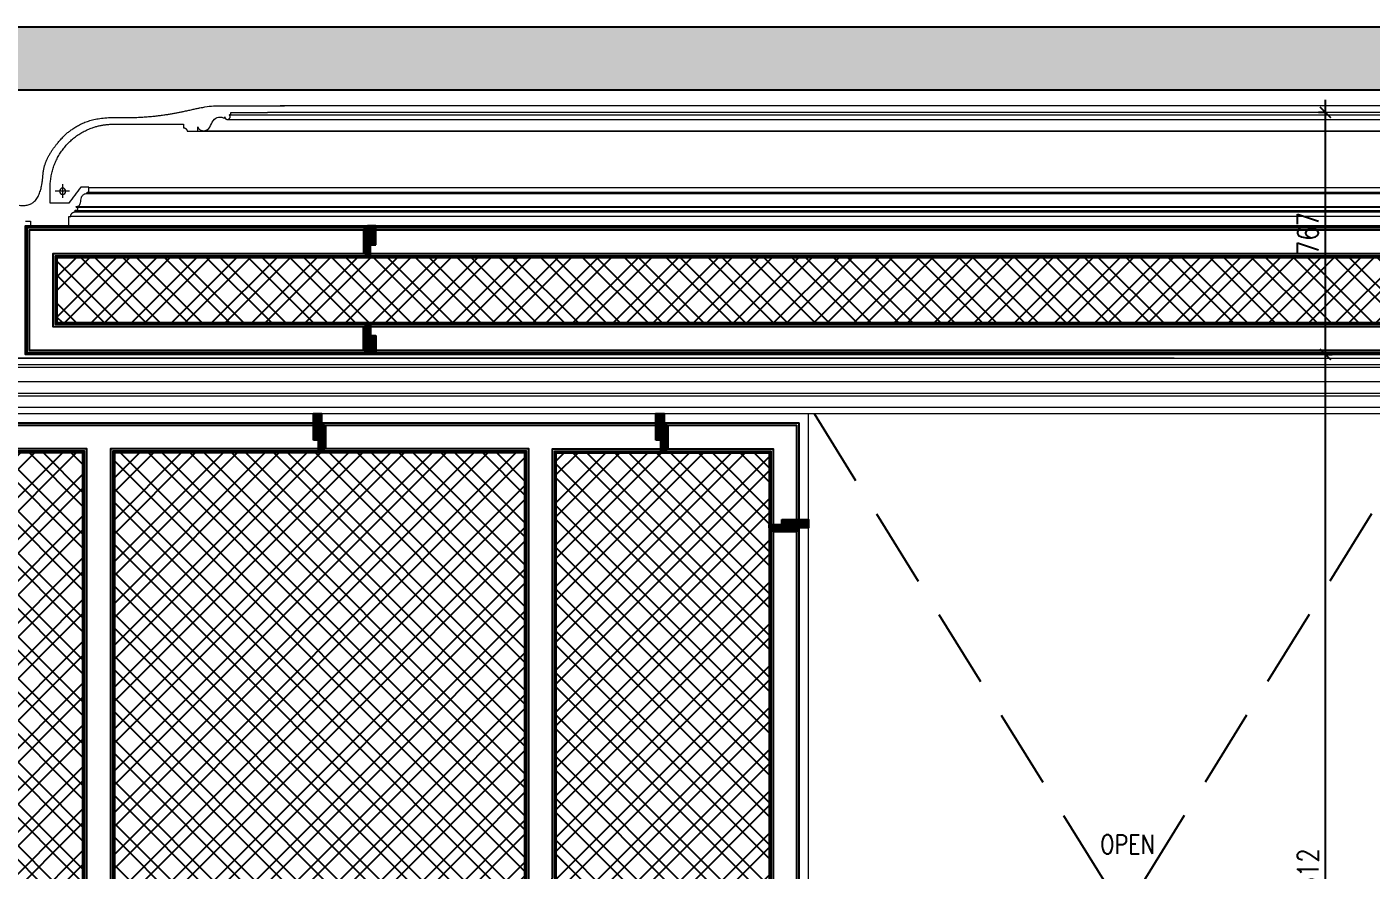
# Model space of a CAD drawing. Header units: inches. Extents: x -12478 to 399182, y -16583 to 525552.
# Drawn here: x 40514 to 44777, y 20540 to 23212 of the extents above; entities that cross this region are included whole.
import ezdxf

# ---------------------------------------------------------------- set-up
doc = ezdxf.new("R2010")
doc.units = ezdxf.units.IN
doc.header["$LTSCALE"] = 1000
doc.header["$MEASUREMENT"] = 0
doc.linetypes.add('DASHED', pattern=[0.75, 0.5, -0.25])
doc.linetypes.add('HIDDEN', pattern=[0.375, 0.25, -0.125])
for name, color, linetype in [('A-DIM', 9, 'Continuous'), ('A-Hidden', 8, 'HIDDEN'), ('Layer3', 3, 'Continuous'), ('Layer7', 8, 'Continuous'), ('LIGHT', 8, 'Continuous')]:
    doc.layers.add(name, color=color, linetype=linetype)
for name, color, linetype, lineweight in [('GRC', 41, 'Continuous', 0), ('ID-NOTES', 3, 'Continuous', 0), ('Lighting', 5, 'Continuous', 0), ('Sanitaire', 253, 'Continuous', 0), ('Wood treillis', 111, 'Continuous', 0)]:
    doc.layers.add(name, color=color, linetype=linetype, lineweight=lineweight)
doc.layers.add('Stone-GRG', color=7, linetype='Continuous', lineweight=0, true_color=0xfff2cc)
doc.styles.add('ID-ROMANS', font='romans.shx', dxfattribs={"width": 0.8})
doc.styles.add('ST9', font='romans.shx', dxfattribs={"width": 0.8})
doc.dimstyles.new('DIM-20', dxfattribs={"dimscale": 1000, "dimtxt": 0.044, "dimasz": 0.035, "dimexe": 0.022, "dimexo": 0.022, "dimgap": 0.022, "dimtad": 1, "dimdec": 0, "dimzin": 0, "dimdsep": 46, "dimtxsty": 'ST9', "dimblk1": 'ARCHTICK', "dimblk2": 'ARCHTICK', "dimsah": 1, "dimcen": 0.088, "dimdle": 0.04, "dimclrd": 256, "dimclre": 256, "dimclrt": 3, "dimadec": 0, "dimazin": 0, "dimtfac": 1, "dimtdec": 0, "dimtix": 1, "dimtofl": 0, "dimtmove": 1, "dimatfit": 3, "dimldrblk": 'CLOSED', "dimfxl": 1, "dimtolj": 1, "dimtzin": 0, "dimarcsym": 0})
pattern_1 = [(45, (31094.76, -0.015), (-66.29126, 66.29126), []), (45, (31138.95, -0.015), (-66.29126, 66.29126), [])]
pattern_2 = [(135, (31094.76, -0.015), (-66.29126, -66.29126), []), (135, (31094.76, 44.18), (-66.29126, -66.29126), [])]

# ---------------------------------------------------------------- blocks, each defined once
blk = doc.blocks.new('light')
at = {"layer": 'Lighting'}
for p, q in [((111336.9, -7192.4), (111382.3, -7192.4)), ((111358.2, -7170.5), (111358.2, -7213.4))]:
    blk.add_line(p, q, dxfattribs=at)
blk.add_circle((111358.2, -7192.4), 9.95, dxfattribs=at)
blk = doc.blocks.new('A$Ce2b00592')
at = {"layer": 'GRC'}
for points, weights, knots in [([(850, 95, 0), (926.9, 82, 0), (922.6, 183.5, 0), (926.6, 203.1, 0), (932.7, 246.5, 0), (963.9, 287.6, 0), (1001.5, 323.7, 0), (1034.1, 348.6, 0), (1071.7, 374.9, 0), (1158, 372.6, 0), (1336.9, 369, 0), (1406.2, 408.7, 0), (1474.9, 410.1, 0), (1524.9, 410.1, 0), (1749.3, 410.1, 0), (1676.9, 410.1, 0)], [1, 1, 1, 1, 0.949253021674, 0.949253021674, 1, 0.949253021674, 0.949253021674, 1, 1, 1, 1, 1, 1, 1], [0.672419, 0.672419, 0.672419, 0.672419, 1.619398, 1.619398, 1.619398, 2.404796, 2.404796, 2.404796, 3.190194, 3.190194, 3.190194, 4.002694, 4.002694, 4.002694, 4.856498, 4.856498, 4.856498, 4.856498]), ([(9010, 95, 0), (8933.2, 82, 0), (8937.4, 183.5, 0), (8933.4, 203.1, 0), (8927.3, 246.5, 0), (8896.1, 287.6, 0), (8858.6, 323.7, 0), (8826, 348.6, 0), (8788.3, 374.9, 0), (8702, 372.6, 0), (8527.9, 369, 0), (8458.6, 408.7, 0), (8389.9, 410.1, 0), (8339.9, 410.1, 0), (8110.8, 410.1, 0), (1676.9, 410.1, 0)], [1, 1, 1, 1, 0.949253021674, 0.949253021674, 1, 0.949253021674, 0.949253021674, 1, 1, 1, 1, 1, 1, 1], [0.672419, 0.672419, 0.672419, 0.672419, 1.619398, 1.619398, 1.619398, 2.404796, 2.404796, 2.404796, 3.190194, 3.190194, 3.190194, 4.002694, 4.002694, 4.002694, 4.856498, 4.856498, 4.856498, 4.856498]), ([(948, 101.6, 0), (948, 118.3, 0), (948, 134.9, 0), (948, 151.6, 0), (948, 205.4, 0), (968.5, 255, 0), (1006.5, 293, 0), (1044.5, 331, 0), (1094.2, 351.6, 0), (1148, 351.6, 0), (1222.2, 351.6, 0), (1296.5, 351.6, 0), (1370.7, 351.6, 0)], [1, 1, 1, 1, 0.949253021674, 0.949253021674, 1, 0.949253021674, 0.949253021674, 1, 1, 1, 1], [1219.098882, 1219.098882, 1219.098882, 1219.098882, 1220.098882, 1220.098882, 1220.098882, 1220.88428, 1220.88428, 1220.88428, 1221.669678, 1221.669678, 1221.669678, 1222.669678, 1222.669678, 1222.669678, 1222.669678])]:
    blk.add_rational_spline(points, weights, degree=3, knots=knots, dxfattribs=at)
for points in [[(1520.7, 381.5, 0), (1520.7, 384, 0), (1520.7, 386.6, 0), (1520.7, 389.1, 0)], [(1520.7, 389.1, 0), (1556.7, 389.1, 0), (1592.7, 389.1, 0), (1636.6, 389.1, 0)], [(8344, 389.1, 0), (8308, 389.1, 0), (8267.3, 389.1, 0), (1636.6, 389.1, 0)], [(1370.7, 351.6, 0), (1370.7, 347.9, 0), (1370.7, 344.1, 0), (1370.7, 340.4, 0)], [(1415.7, 329.1, 0), (1415.7, 333.9, 0), (1415.7, 338.6, 0), (1415.7, 343.3, 0)], [(1499.3, 370.1, 0), (1500.1, 371.9, 0), (1500.8, 373.6, 0), (1501.6, 375.3, 0)], [(1516, 381.5, 0), (1517.5, 381.5, 0), (1519.1, 381.5, 0), (1520.7, 381.5, 0)], [(1382, 329.1, 0), (1393.2, 329.1, 0), (1404.5, 329.1, 0), (1415.7, 329.1, 0)], [(1044.7, 151.6, 0), (1032.1, 134.9, 0), (1019.5, 118.3, 0), (1007, 101.6, 0)], [(1070.7, 151.6, 0), (1062.1, 151.6, 0), (1053.4, 151.6, 0), (1044.7, 151.6, 0)], [(1064.7, 131.6, 0), (1064.7, 133.3, 0), (1064.7, 134.9, 0), (1064.7, 136.6, 0)], [(1064.7, 136.6, 0), (1066.7, 136.6, 0), (1068.7, 136.6, 0), (1070.7, 136.6, 0)], [(1070.7, 136.6, 0), (1070.7, 141.6, 0), (1070.7, 146.6, 0), (1070.7, 151.6, 0)], [(1007, 101.6, 0), (987.3, 101.6, 0), (967.6, 101.6, 0), (948, 101.6, 0)], [(1030.2, 88.9, 0), (1030.2, 89.5, 0), (1030.2, 90.2, 0), (1030.2, 90.9, 0)], [(870, 44.6, 0), (875, 44.6, 0), (880, 44.6, 0), (885, 44.6, 0)], [(885, 44.6, 0), (885, 39.6, 0), (885, 34.6, 0), (885, 29.6, 0)], [(1007, 29.6, 0), (1007, 39.6, 0), (1007, 49.6, 0), (1007, 59.6, 0)], [(1007, 59.6, 0), (1009, 59.6, 0), (1011, 59.6, 0), (1013, 59.6, 0)], [(1027, 73.6, 0), (1027, 75.6, 0), (1027, 77.6, 0), (1027, 79.6, 0)], [(885, 29.6, 0), (953.6, 29.6, 0), (980.3, 29.6, 0), (1007, 29.6, 0)]]:
    blk.add_open_spline(points, degree=3, dxfattribs=at)
for points, knots in [([(1415.7, 343.3, 0), (1416.2, 341.6, 0), (1418.8, 337.4, 0), (1428.2, 329.1, 0), (1450.1, 331.8, 0), (1458.9, 353.3, 0), (1469.8, 371.7, 0), (1487.7, 375.8, 0), (1496.5, 372.3, 0), (1499.3, 370.1, 0)], [1227.240474, 1227.240474, 1227.240474, 1227.240474, 1263.20953, 1323.395093, 1470.775087, 1611.888659, 1766.488267, 1876.411689, 1946.427942, 1946.427942, 1946.427942, 1946.427942]), ([(1030.2, 90.9, 0), (1033.2, 90.9, 0), (1040.5, 92.2, 0), (1045.9, 104.7, 0), (1044.8, 117.3, 0), (1051.4, 128.7, 0), (1059.3, 131.7, 0), (1063.7, 131.6, 0), (1064.7, 131.6, 0)], [12.38377, 12.38377, 12.38377, 12.38377, 191.063387, 414.968475, 742.989527, 949.449289, 1151.746905, 1213.098882, 1213.098882, 1213.098882, 1213.098882])]:
    blk.add_open_spline(points, degree=3, knots=knots, dxfattribs=at)
for points, weights in [([(1501.6, 375.3, 0), (1501.6, 371.2, 0), (1504.1, 368, 0), (1508, 367, 0)], [1, 0.859857415077, 0.859857415077, 1]), ([(1508, 367, 0), (1512, 366, 0), (1515.7, 367.6, 0), (1517.6, 371.2, 0)], [1, 0.859857415077, 0.859857415077, 1]), ([(1517.6, 371.2, 0), (1519.6, 374.7, 0), (1518.9, 378.7, 0), (1516, 381.5, 0)], [1, 0.859857415077, 0.859857415077, 1]), ([(1370.7, 340.4, 0), (1377.3, 340.4, 0), (1382, 335.7, 0), (1382, 329.1, 0)], [1, 0.80473785416, 0.80473785416, 1]), ([(1035.2, 85.2, 0), (1034.5, 87.5, 0), (1032.6, 88.9, 0), (1030.2, 88.9, 0)], [1, 0.869851736995, 0.869851736995, 1]), ([(1013, 59.6, 0), (1013, 67.8, 0), (1018.8, 73.6, 0), (1027, 73.6, 0)], [1, 0.804737854124, 0.804737854124, 1]), ([(1027, 79.6, 0), (1028.8, 78.1, 0), (1031.2, 78, 0), (1033.1, 79.4, 0)], [1, 0.869851736995, 0.869851736995, 1]), ([(1033.1, 79.4, 0), (1035.1, 80.7, 0), (1035.9, 82.9, 0), (1035.2, 85.2, 0)], [1, 0.869851736995, 0.869851736995, 1])]:
    blk.add_rational_spline(points, weights, degree=3, dxfattribs=at)
at = {"layer": 'LIGHT', "xscale": -1, "rotation": 359.9999999999999}
blk.add_blockref('light', (112345.7, 7331.6, 0), dxfattribs=at)
blk = doc.blocks.new('_ARCHTICK')
at = {"color": 0, "linetype": 'ByBlock', "const_width": 0.15}
blk.add_lwpolyline([(-0.5, -0.5), (0.5, 0.5)], dxfattribs=at)
blk = doc.blocks.new('*D364')
at = {"layer": 'A-DIM', "lineweight": -2, "transparency": 16777216}
for p, q in [((44631.6, 18822.1), (44631.6, 22214.1)), ((44634.5, 22174.1), (44653.6, 22174.1)), ((44634.5, 18862.1), (44653.6, 18862.1))]:
    blk.add_line(p, q, dxfattribs=at)
at = {"layer": 'Defpoints', "color": 0, "transparency": 16777216}
for p in [(44612.5, 22174.1, 0), (44631.6, 22174.1), (44612.5, 18862.1, 0)]:
    blk.add_point(p, dxfattribs=at)
at = {"layer": 'A-DIM', "lineweight": -2, "transparency": 16777216, "xscale": 35, "yscale": 35, "zscale": 35}
for p, rotation in [((44631.6, 22174.1), 90), ((44631.6, 18862.1), 270)]:
    blk.add_blockref('_ARCHTICK', p, dxfattribs=dict(at, rotation=rotation))
at = {"layer": 'A-DIM', "color": 3, "transparency": 16777216, "insert": (44576.6, 20518.1), "char_height": 66, "attachment_point": 5, "rotation": 90, "style": 'ST9'}
blk.add_mtext('\\A1;3312', dxfattribs=at)
blk = doc.blocks.new('_CLOSED')
at = {"color": 0, "linetype": 'ByBlock'}
for p, q in [((-1, 0.17), (0, 0)), ((-1, 0.17), (-1, -0.17)), ((0, 0), (-1, -0.17)), ((0, 0), (-1, 0))]:
    blk.add_line(p, q, dxfattribs=at)
blk = doc.blocks.new('*D365')
at = {"layer": 'A-DIM', "lineweight": -2, "transparency": 16777216}
for p, q in [((44631.6, 22134.1), (44631.6, 22981.2)), ((44631.6, 22941.2), (44609.6, 22941.2)), ((44631.6, 22174.1), (44609.6, 22174.1))]:
    blk.add_line(p, q, dxfattribs=at)
at = {"layer": 'Defpoints', "color": 0, "transparency": 16777216}
for p in [(44631.6, 22941.2), (44653.6, 22941.2, 0), (44653.6, 22174.1)]:
    blk.add_point(p, dxfattribs=at)
at = {"layer": 'A-DIM', "lineweight": -2, "transparency": 16777216, "xscale": 35, "yscale": 35, "zscale": 35}
for p, rotation in [((44631.6, 22941.2), 90), ((44631.6, 22174.1), 270)]:
    blk.add_blockref('_ARCHTICK', p, dxfattribs=dict(at, rotation=rotation))
at = {"layer": 'A-DIM', "color": 3, "transparency": 16777216, "insert": (44576.6, 22557.6), "char_height": 66, "attachment_point": 5, "rotation": 90, "style": 'ST9'}
blk.add_mtext('\\A1;767', dxfattribs=at)

msp = doc.modelspace()

# ---------------------------------------------------------------- hatches: boundary and pattern name
at = {"layer": 'Layer7'}
h = msp.add_hatch(dxfattribs=at)
h.set_pattern_fill('AR-CONC', color=256, scale=10, style=0)
h.set_pattern_definition([(50, (21065.793, 29289.3), (71.72602, -6.27521), [7.5, -82.5]), (355, (21065.79, 29289.3), (-13.87513, 75.21921), [6, -66]), (100.4514, (21071.77, 29288.78), (57.85094, 68.94395), [6.37402, -70.11421]), (46.1842, (21065.79, 29309.3), (106.7241, -16.5519), [11.25, -123.75]), (96.6356, (21074.69, 29307.92), (93.46627, 97.4118), [9.56103, -105.1713]), (351.1842, (21065.79, 29309.3), (93.4662, 97.41186), [9, -99]), (21, (21075.793, 29304.3), (59.6907, -40.26189), [7.5, -82.5]), (326, (21075.79, 29304.3), (24.33153, 72.515), [6, -66]), (71.4514, (21080.77, 29300.95), (84.02226, 32.25305), [6.37402, -70.11421]), (37.5, (21065.793, 29289.302), (1.215986, 33.289385), [0, -65.2, 0, -67, 0, -66.25]), (7.5, (21065.793, 29289.302), (26.306954, 39.44117), [0, -38.2, 0, -63.7, 0, -25.25]), (327.5, (21043.493, 29289.302), (53.382244, -2.255487), [0, -25, 0, -78, 0, -103.5]), (317.5, (21033.493, 29289.302), (58.31862, 10.0105), [0, -32.5, 0, -51.8, 0, -73.5])])
h.paths.add_polyline_path([(39270.2, 23212.1), (39270.2, 23012.1), (49875, 23012.1), (49875, 23212.1)])
at = {"layer": 'Stone-GRG', "lineweight": 0}
h = msp.add_hatch(dxfattribs=at)
h.set_pattern_fill('ANSI31', color=253, scale=20, angle=-90)
h.set_pattern_definition([(315, (10329.013, 113646.8516), (1.76776695, 1.76776695), [])])
edge = h.paths.add_edge_path()
edge.add_line((41620.4, 22521.6), (41620.4, 22581.6))
edge.add_line((41620.4, 22581.6), (41604.3, 22581.6))
edge.add_line((41604.3, 22581.6), (41604.3, 22581.6))
edge.add_line((41604.3, 22581.6), (41594.3, 22581.6))
edge.add_line((41594.3, 22581.6), (41594.3, 22576.6))
edge.add_arc((41594.3, 22569.1), 7.5, 90, 180)
edge.add_line((41586.8, 22569.1), (41581.8, 22569.1))
edge.add_line((41581.8, 22569.1), (41581.8, 22494.1))
edge.add_line((41581.8, 22494.1), (41586.8, 22494.1))
edge.add_arc((41594.3, 22494.1), 7.5, 180, 270)
edge.add_line((41594.3, 22486.6), (41594.3, 22481.6))
edge.add_line((41594.3, 22481.6), (41604.3, 22481.6))
edge.add_line((41604.3, 22481.6), (41604.3, 22521.6))
edge.add_line((41604.3, 22521.6), (41620.4, 22521.6))
h = msp.add_hatch(dxfattribs=at)
h.set_pattern_fill('ANSI31', color=253, scale=20, angle=-90)
h.set_pattern_definition([(315, (10329.013, 113612.1016), (1.76776695, 1.76776695), [])])
edge = h.paths.add_edge_path()
edge.add_line((41620.4, 22234.1), (41620.4, 22174.1))
edge.add_line((41620.4, 22174.1), (41604.3, 22174.1))
edge.add_line((41604.3, 22174.1), (41604.3, 22174.1))
edge.add_line((41604.3, 22174.1), (41594.3, 22174.1))
edge.add_line((41594.3, 22174.1), (41594.3, 22179.1))
edge.add_arc((41594.3, 22186.6), 7.5, 180, 270, ccw=False)
edge.add_line((41586.8, 22186.6), (41581.8, 22186.6))
edge.add_line((41581.8, 22186.6), (41581.8, 22261.6))
edge.add_line((41581.8, 22261.6), (41586.8, 22261.6))
edge.add_arc((41594.3, 22261.6), 7.5, 90, 180, ccw=False)
edge.add_line((41594.3, 22269.1), (41594.3, 22274.1))
edge.add_line((41594.3, 22274.1), (41604.3, 22274.1))
edge.add_line((41604.3, 22274.1), (41604.3, 22234.1))
edge.add_line((41604.3, 22234.1), (41620.4, 22234.1))
h = msp.add_hatch(dxfattribs=at)
h.set_pattern_fill('ANSI31', color=253, scale=20)
h.set_pattern_definition([(45, (-50406.2181, -12056.0388), (-1.76776695, 1.76776695), [])])
edge = h.paths.add_edge_path()
edge.add_line((41422.6, 21902.1), (41422.6, 21987.1))
edge.add_line((41422.6, 21987.1), (41448.7, 21987.1))
edge.add_line((41448.7, 21987.1), (41448.7, 21962.1))
edge.add_line((41448.7, 21962.1), (41448.7, 21957.1))
edge.add_arc((41448.7, 21949.6), 7.5, 0, 90, ccw=False)
edge.add_line((41456.2, 21949.6), (41461.2, 21949.6))
edge.add_line((41461.2, 21949.6), (41461.2, 21874.6))
edge.add_line((41461.2, 21874.6), (41456.2, 21874.6))
edge.add_arc((41448.7, 21874.6), 7.5, -90, 0, ccw=False)
edge.add_line((41448.7, 21867.1), (41448.7, 21862.1))
edge.add_line((41448.7, 21862.1), (41438.7, 21862.1))
edge.add_line((41438.7, 21862.1), (41438.7, 21902.1))
edge.add_line((41438.7, 21902.1), (41422.6, 21902.1))
h = msp.add_hatch(dxfattribs=at)
h.set_pattern_fill('ANSI31', color=253, scale=20)
h.set_pattern_definition([(45, (-49320.4287, -12056.0648), (-1.76776695, 1.76776695), [])])
edge = h.paths.add_edge_path()
edge.add_line((42508.4, 21902.1), (42508.4, 21987.1))
edge.add_line((42508.4, 21987.1), (42534.5, 21987.1))
edge.add_line((42534.5, 21987.1), (42534.5, 21962.1))
edge.add_line((42534.5, 21962.1), (42534.5, 21957.1))
edge.add_arc((42534.5, 21949.6), 7.5, 0, 90, ccw=False)
edge.add_line((42542, 21949.6), (42547, 21949.6))
edge.add_line((42547, 21949.6), (42547, 21874.6))
edge.add_line((42547, 21874.6), (42542, 21874.6))
edge.add_arc((42534.5, 21874.6), 7.5, -90, 0, ccw=False)
edge.add_line((42534.5, 21867.1), (42534.5, 21862.1))
edge.add_line((42534.5, 21862.1), (42524.5, 21862.1))
edge.add_line((42524.5, 21862.1), (42524.5, 21902.1))
edge.add_line((42524.5, 21902.1), (42508.4, 21902.1))
h = msp.add_hatch(dxfattribs=at)
h.set_pattern_fill('ANSI31', color=253, scale=20)
h.set_pattern_definition([(45, (-57736.2208, -9921.8397), (-1.767766953, 1.767766953), [])])
edge = h.paths.add_edge_path()
edge.add_line((42907.9, 21650.9), (42992.9, 21650.9))
edge.add_line((42992.9, 21650.9), (42992.9, 21624.8))
edge.add_line((42992.9, 21624.8), (42967.9, 21624.8))
edge.add_line((42967.9, 21624.8), (42962.9, 21624.8))
edge.add_arc((42955.4, 21624.8), 7.5, -90, 0, ccw=False)
edge.add_line((42955.4, 21617.3), (42955.4, 21612.3))
edge.add_line((42955.4, 21612.3), (42880.4, 21612.3))
edge.add_line((42880.4, 21612.3), (42880.4, 21617.3))
edge.add_arc((42880.4, 21624.8), 7.5, 180, 270, ccw=False)
edge.add_line((42872.9, 21624.8), (42867.9, 21624.8))
edge.add_line((42867.9, 21624.8), (42867.9, 21634.8))
edge.add_line((42867.9, 21634.8), (42907.9, 21634.8))
edge.add_line((42907.9, 21634.8), (42907.9, 21650.9))
at = {"layer": 'Wood treillis', "lineweight": -2}
h = msp.add_hatch(dxfattribs=at)
h.set_pattern_fill('ANSI32', color=256, scale=250, angle=90)
h.set_pattern_definition([(135, (36517.86, -2e-08), (-66.29126, -66.29126), []), (135, (36517.86, 44.19), (-66.29126, -66.29126), [])])
h.paths.add_polyline_path([(48535, 22274.1), (48535, 22481.6), (40610.3, 22481.6), (40610.3, 22274.1)])
h = msp.add_hatch(dxfattribs=at)
h.set_pattern_fill('ANSI32', color=256, scale=240)
h.set_pattern_definition([(45, (36517.86, -2e-08), (-63.6396, 63.6396), []), (45, (36560.29, -2e-08), (-63.6396, 63.6396), [])])
h.paths.add_polyline_path([(48530.2, 22481.6), (48530.2, 22274.1), (40610.3, 22274.1), (40610.3, 22481.6)])
h = msp.add_hatch(dxfattribs=at)
h.set_pattern_fill('ANSI32', color=256, scale=250)
h.set_pattern_definition(pattern_1)
h.paths.add_polyline_path([(40683.7, 19167.1), (40692, 19167.1), (40691.9, 21862.1), (40683.8, 21862.1), (40017, 21862.1), (40016.8, 19167.1)])
h = msp.add_hatch(dxfattribs=at)
h.set_pattern_fill('ANSI32', color=256, scale=250, angle=90)
h.set_pattern_definition(pattern_2)
h.paths.add_polyline_path([(40386.8, 19167), (40016.8, 19167.1), (40017, 21862.1), (40386.8, 21862), (40691.9, 21862), (40692, 19167)])
h = msp.add_hatch(dxfattribs=at)
h.set_pattern_fill('ANSI32', color=256, scale=250)
h.set_pattern_definition([(45, (31869.65, 0.01), (-66.29126, 66.29126), []), (45, (31913.845, 0.01), (-66.29126, 66.29126), [])])
h.paths.add_polyline_path([(42085.5, 19167.1), (42093.7, 19167.1), (42093.6, 21862.1), (42085.5, 21862.1), (40791.9, 21862.1), (40791.7, 19167.1)])
h = msp.add_hatch(dxfattribs=at)
h.set_pattern_fill('ANSI32', color=256, scale=250, angle=90)
h.set_pattern_definition([(135, (31869.65, 0.01), (-66.29126, -66.29126), []), (135, (31869.65, 44.205), (-66.29126, -66.29126), [])])
h.paths.add_polyline_path([(41161.7, 19167.1), (40791.7, 19167.1), (40791.9, 21862.1), (41161.7, 21862.1), (42093.6, 21862.1), (42093.7, 19167.1)])
h = msp.add_hatch(dxfattribs=at)
h.set_pattern_fill('ANSI32', color=256, scale=250)
h.set_pattern_definition(pattern_1)
h.paths.add_polyline_path([(42201.1, 19167.1), (42192.8, 19167.1), (42193, 21862.1), (42201.1, 21862.1), (42867.9, 21862.1), (42868, 19167.1)])
h = msp.add_hatch(dxfattribs=at)
h.set_pattern_fill('ANSI32', color=256, scale=250, angle=90)
h.set_pattern_definition(pattern_2)
h.paths.add_polyline_path([(42498.1, 19167), (42868, 19167.1), (42867.9, 21862.1), (42498, 21862), (42193, 21862), (42192.8, 19167)])

# ---------------------------------------------------------------- linework, layer by layer
at = {"layer": 'A-DIM', "linetype": 'HIDDEN'}
for p, q in [((43010.4, 21987.1, 0), (44949.7, 18862.1, 0)), ((44975.2, 21987.1, 0), (43035.9, 18862.1, 0))]:
    msp.add_line(p, q, dxfattribs=at)
at = {"layer": 'A-Hidden', "linetype": 'DASHED', "lineweight": 0, "ltscale": 10}
for p, q in [((51652.3, 23012.1, 0), (38372.2, 23012.1, 0)), ((51652.3, 22162.6, 0), (38372.2, 22162.6, 0))]:
    msp.add_line(p, q, dxfattribs=at)
at = {"layer": 'GRC', "lineweight": 0}
for p, q in [((41161, 22933.6, 0), (47984.3, 22933.6, 0)), ((41151.2, 22918.9, 0), (47994.1, 22918.9, 0)), ((41056, 22881.2, 0), (48089.3, 22881.2, 0)), ((41076.5, 22883.1, 0), (48068.7, 22883.1, 0)), ((40704, 22683.7, 0), (48441.3, 22683.7, 0)), ((40710.4, 22703.6, 0), (48434.3, 22703.6, 0)), ((40711, 22688.7, 0), (48434.3, 22688.7, 0)), ((40670.4, 22642.9, 0), (48474.8, 22642.9, 0)), ((40670.4, 22640.9, 0), (48474.8, 22640.9, 0)), ((40653.2, 22611.9, 0), (48492.1, 22611.9, 0)), ((40667.2, 22630.5, 0), (48474.8, 22630.5, 0)), ((40667.2, 22625.6, 0), (48478.1, 22625.6, 0)), ((40647.2, 22581.6, 0), (48498.1, 22581.6, 0)), ((40647.2, 22581.6, 0), (48502.9, 22581.6, 0)), ((39999.7, 22162.1, 0), (49062.4, 22162.1, 0)), ((40014.9, 22142.1, 0), (49130.3, 22142.1, 0)), ((40014.9, 22133.4, 0), (49130.3, 22133.4, 0)), ((40006.3, 22088.1, 0), (49139, 22088.1, 0)), ((39929.3, 22043.1, 0), (49215.9, 22043.1, 0)), ((39934.2, 22051.7, 0), (49211, 22051.7, 0)), ((39917.3, 22006.9, 0), (49228, 22006.9, 0)), ((39895.4, 21987.1, 0), (49249.8, 21987.1, 0))]:
    msp.add_line(p, q, dxfattribs=at)
at = {"layer": 'Layer3'}
for p, q in [((39270.2, 23212.1, 0), (49875, 23212.1, 0)), ((39270.2, 23012.1, 0), (49875, 23012.1, 0))]:
    msp.add_line(p, q, dxfattribs=at)
at = {"layer": 'Sanitaire', "color": 1}
msp.add_line((42992.9, 19042.1, 0), (42992.9, 21987.1, 0), dxfattribs=at)
at = {"layer": 'Wood treillis', "lineweight": -2, "elevation": 0}
for points in [[(48635, 22174.1), (40510.3, 22174.1), (40510.3, 22581.6), (48635, 22581.6)], [(48630, 22179.1), (40515.3, 22179.1), (40515.3, 22576.6), (48630, 22576.6)], [(48622.5, 22186.6), (40522.8, 22186.6), (40522.8, 22569.1), (48622.5, 22569.1)], [(48547.5, 22261.6), (40597.8, 22261.6), (40597.8, 22494.1), (48547.5, 22494.1)], [(48540, 22269.1), (40605.3, 22269.1), (40605.3, 22486.6), (48540, 22486.6)], [(48535, 22274.1), (40610.3, 22274.1), (40610.3, 22481.6), (48535, 22481.6)], [(40683.7, 19154.6), (40704.5, 19154.6), (40704.4, 21874.6), (40683.8, 21874.6), (40004.5, 21874.6), (40004.3, 19154.6)], [(40683.7, 19162.1), (40697, 19162.1), (40696.9, 21867.1), (40683.8, 21867.1), (40012, 21867.1), (40011.8, 19162.1)], [(42085.5, 19154.6), (42106.2, 19154.6), (42106.1, 21874.6), (42085.5, 21874.6), (40779.4, 21874.6), (40779.2, 19154.6)], [(42085.5, 19162.1), (42098.7, 19162.1), (42098.6, 21867.1), (42085.5, 21867.1), (40786.9, 21867.1), (40786.7, 19162.1)], [(42201.1, 19154.6), (42180.3, 19154.6), (42180.5, 21874.6), (42201.1, 21874.6), (42880.4, 21874.6), (42880.5, 19154.6)], [(42201.1, 19162.1), (42187.8, 19162.1), (42188, 21867.1), (42201.1, 21867.1), (42872.9, 21867.1), (42873, 19162.1)], [(40683.7, 19167.1), (40692, 19167.1), (40691.9, 21862.1), (40683.8, 21862.1), (40017, 21862.1), (40016.8, 19167.1)], [(42085.5, 19167.1), (42093.7, 19167.1), (42093.6, 21862.1), (42085.5, 21862.1), (40791.9, 21862.1), (40791.7, 19167.1)], [(42201.1, 19167.1), (42192.8, 19167.1), (42193, 21862.1), (42201.1, 21862.1), (42867.9, 21862.1), (42868, 19167.1)]]:
    msp.add_lwpolyline(points, close=True, dxfattribs=at)
at = {"layer": 'Wood treillis', "color": 0, "lineweight": -2, "elevation": 0}
for points in [[(41620.4, 22521.6), (41620.4, 22581.6), (41604.3, 22581.6), (41604.3, 22581.6), (41594.3, 22581.6), (41594.3, 22576.6, 0.414214), (41586.8, 22569.1), (41581.8, 22569.1), (41581.8, 22494.1), (41586.8, 22494.1, 0.414214), (41594.3, 22486.6), (41594.3, 22481.6), (41604.3, 22481.6), (41604.3, 22521.6), (41620.4, 22521.6)], [(41620.4, 22234.1), (41620.4, 22174.1), (41604.3, 22174.1), (41604.3, 22174.1), (41594.3, 22174.1), (41594.3, 22179.1, -0.414214), (41586.8, 22186.6), (41581.8, 22186.6), (41581.8, 22261.6), (41586.8, 22261.6, -0.414214), (41594.3, 22269.1), (41594.3, 22274.1), (41604.3, 22274.1), (41604.3, 22234.1), (41620.4, 22234.1)], [(41422.6, 21902.1), (41422.6, 21987.1), (41448.7, 21987.1), (41448.7, 21962.1), (41448.7, 21962.1), (41448.7, 21957.1, -0.414214), (41456.2, 21949.6), (41461.2, 21949.6), (41461.2, 21874.6), (41456.2, 21874.6, -0.414214), (41448.7, 21867.1), (41448.7, 21862.1), (41438.7, 21862.1), (41438.7, 21902.1), (41422.6, 21902.1)], [(42508.4, 21902.1), (42508.4, 21987.1), (42534.5, 21987.1), (42534.5, 21962.1), (42534.5, 21962.1), (42534.5, 21957.1, -0.414214), (42542, 21949.6), (42547, 21949.6), (42547, 21874.6), (42542, 21874.6, -0.414214), (42534.5, 21867.1), (42534.5, 21862.1), (42524.5, 21862.1), (42524.5, 21902.1), (42508.4, 21902.1)], [(42907.9, 21650.9), (42992.9, 21650.9), (42992.9, 21624.8), (42967.9, 21624.8), (42967.9, 21624.8), (42962.9, 21624.8, -0.414214), (42955.4, 21617.3), (42955.4, 21612.3), (42880.4, 21612.3), (42880.4, 21617.3, -0.414214), (42872.9, 21624.8), (42867.9, 21624.8), (42867.9, 21634.8), (42907.9, 21634.8), (42907.9, 21650.9)]]:
    msp.add_lwpolyline(points, format="xyb", dxfattribs=at)
at = {"layer": 'Wood treillis', "lineweight": -2, "elevation": 0}
for points in [[(39922, 21957.1), (42962.9, 21957.1)], [(42962.9, 19042.1), (42962.9, 21957.1)], [(39929.5, 21949.5), (42955.4, 21949.5)], [(42955.4, 19042.1), (42955.4, 21949.6)]]:
    msp.add_lwpolyline(points, dxfattribs=at)

# ---------------------------------------------------------------- block references
at = {"layer": 'Sanitaire', "color": 1}
msp.add_blockref('A$Ce2b00592', (39640.2, 22552.1, 0), dxfattribs=at)

# ---------------------------------------------------------------- texts
at = {"layer": 'ID-NOTES', "insert": (43917.9, 20651.8, 0), "char_height": 60, "width": 771.843, "attachment_point": 1, "style": 'ID-ROMANS'}
msp.add_mtext('OPEN', dxfattribs=at)

# ---------------------------------------------------------------- dimensions: what is measured, and where the dimension line sits
at = {"layer": 'A-DIM'}
for base, p1, p2, picture, middle in [((44631.6, 22941.2, 0), (44653.6, 22174.1, 0), (44653.6, 22941.2, 0), '*D365', (44576.6, 22557.6, 0)), ((44631.6, 22174.1, 0), (44612.5, 18862.1, 0), (44612.5, 22174.1, 0), '*D364', (44576.6, 20518.1, 0))]:
    dim = msp.add_linear_dim(base=base, p1=p1, p2=p2, angle=90, dimstyle='DIM-20', override={"dimtxt": 0.066}, dxfattribs=at)
    dim.commit()
    dim.dimension.update_dxf_attribs({"geometry": picture, "text_midpoint": middle})

doc.saveas('drawing.dxf')
